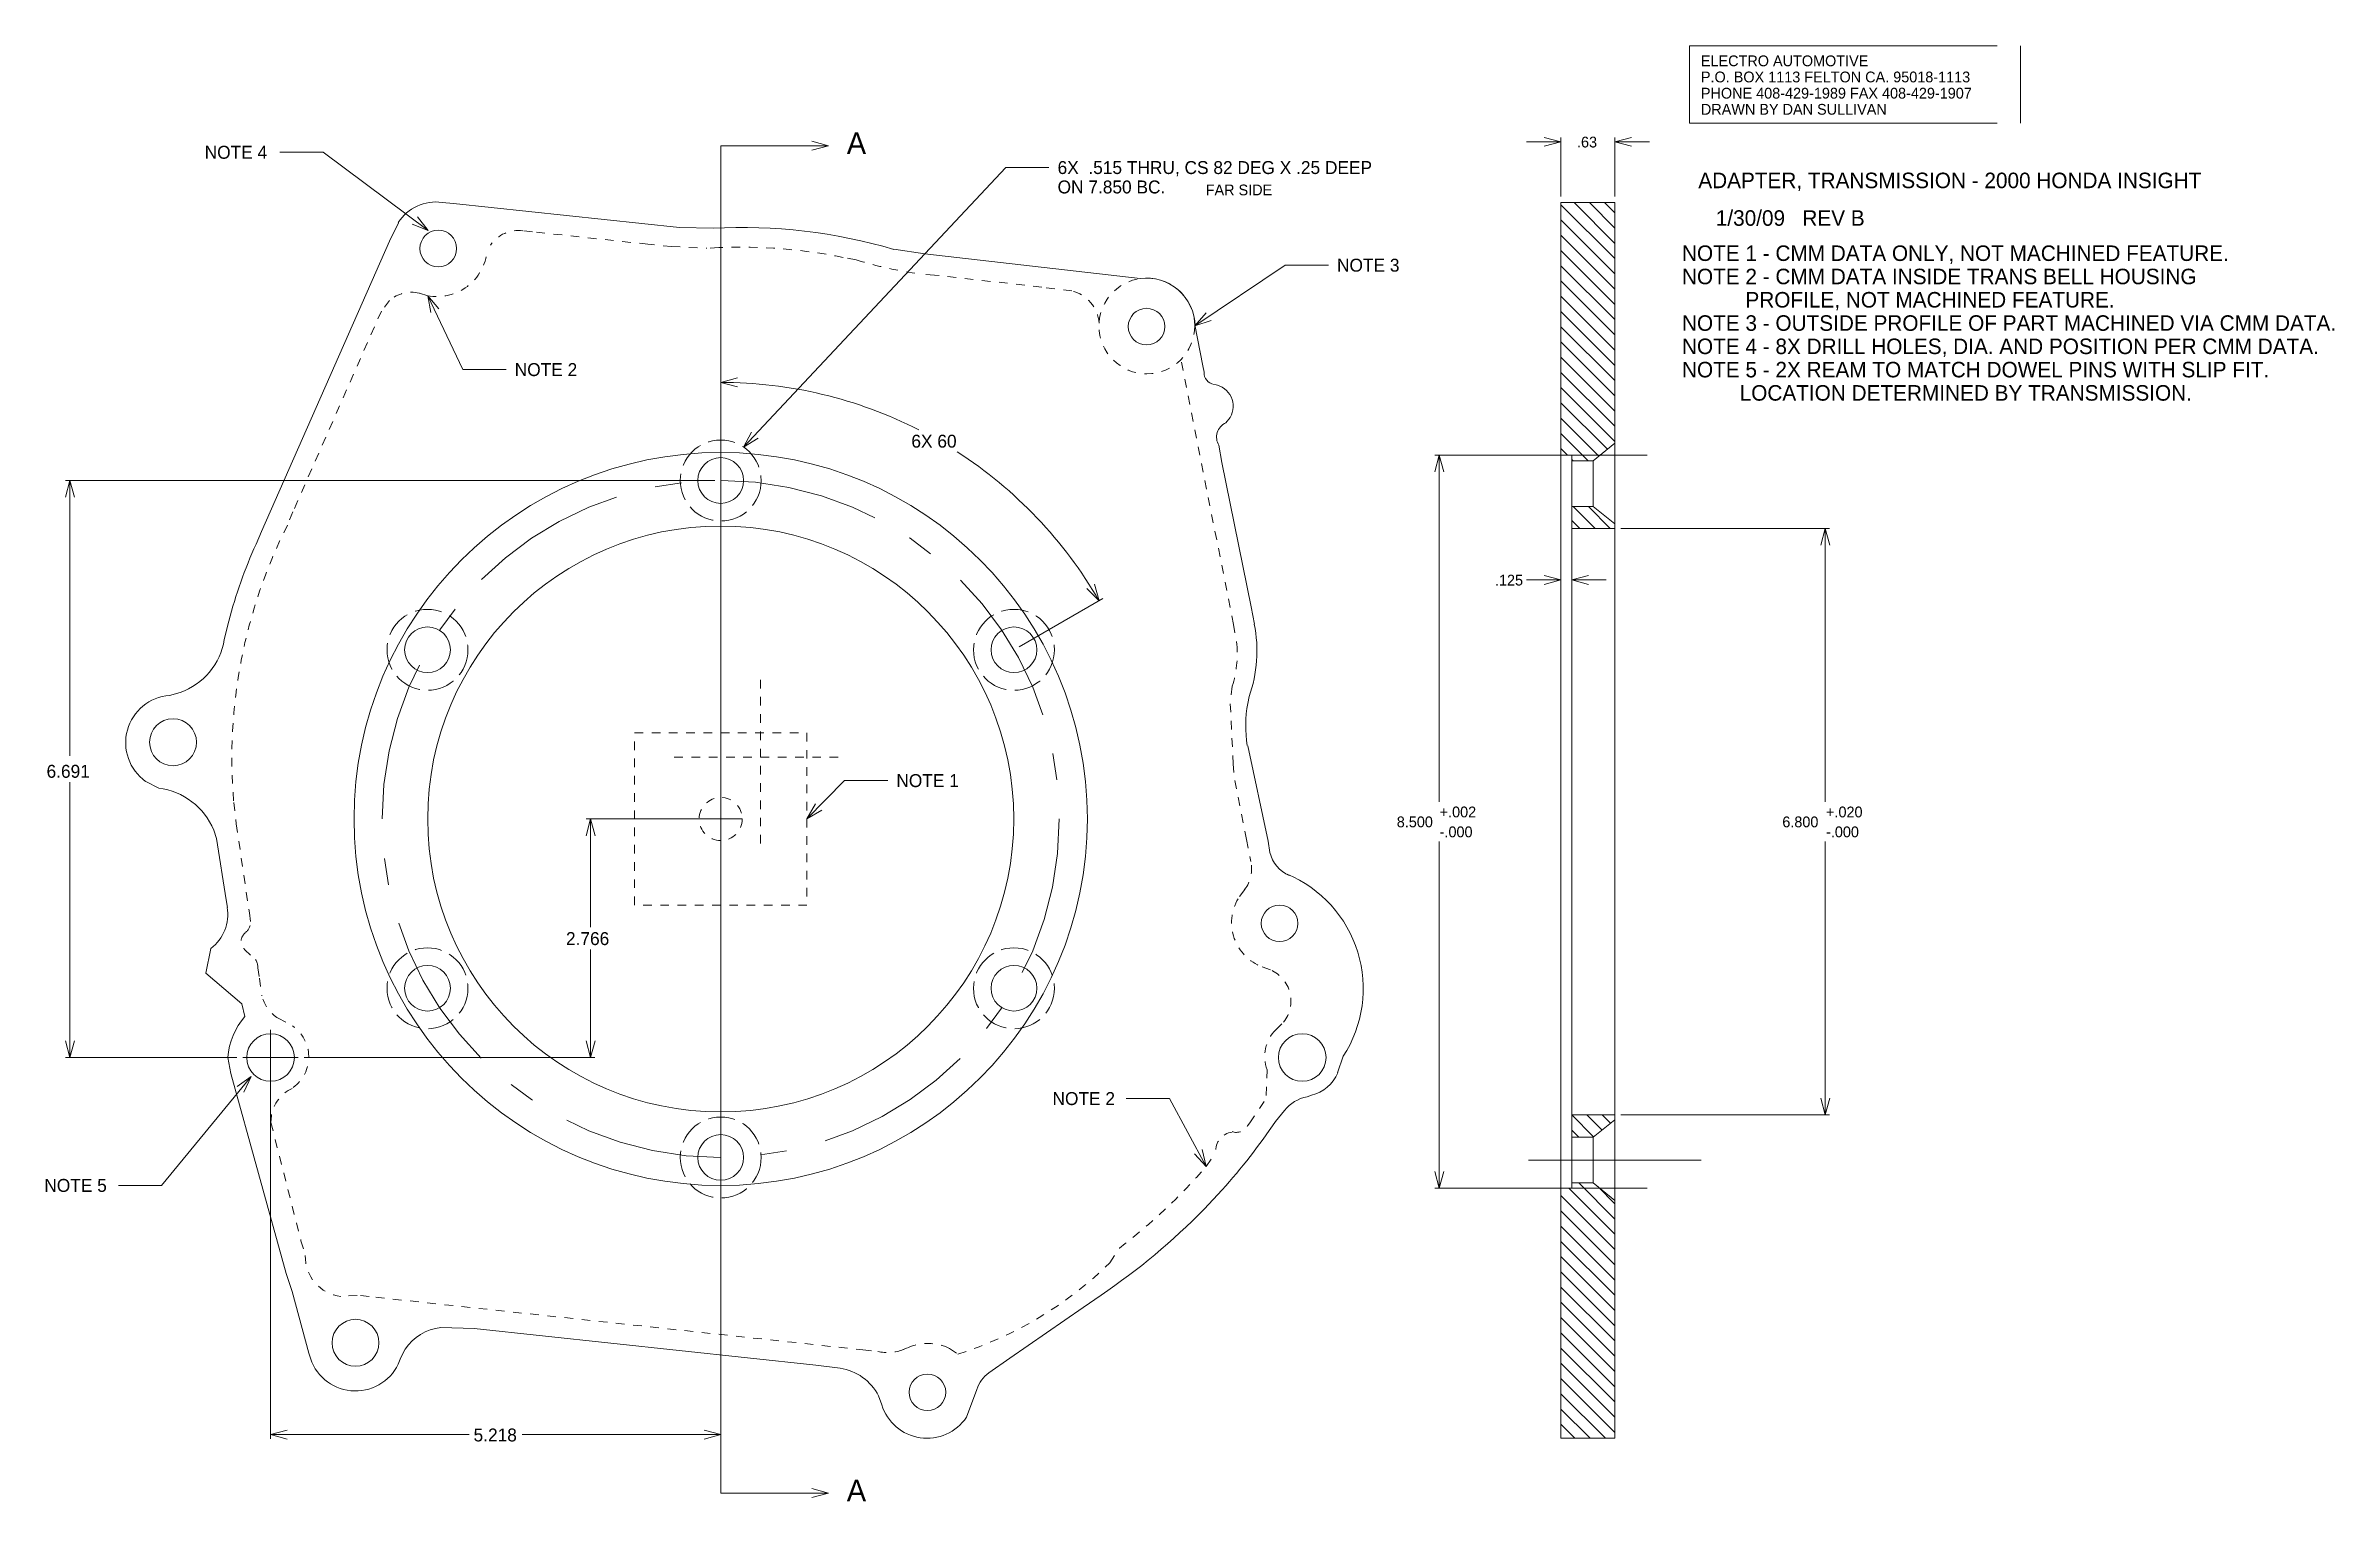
# Model space of a CAD drawing. Header units: inches. Extents: x -8.1 to 18.5, y -8.6 to 8.2.
import ezdxf

# ---------------------------------------------------------------- set-up
doc = ezdxf.new("R2010")
doc.units = ezdxf.units.IN
doc.header["$MEASUREMENT"] = 0
doc.header["$PDMODE"] = 2
doc.header["$PDSIZE"] = -2
for name, pattern in [('GC   1', [0.5, 0.425, -0.075]), ('GC   6', [0.5, 0.3, -0.075, 0.05, -0.075]), ('GC   9', [0.05, 0, -0.05])]:
    doc.linetypes.add(name, pattern=pattern)
for name, color, linetype in [('DIM', 7, 'Continuous'), ('PLATE', 7, 'Continuous'), ('TRANS PROFILE-CMM', 7, 'Continuous')]:
    doc.layers.add(name, color=color, linetype=linetype)
doc.styles.add('AEC_TECH', font='AEC_TECH.SHX', dxfattribs={"height": 0.2})
doc.styles.add('ENGINEER', font='ENGINEER.SHX', dxfattribs={"height": 0.2})
doc.styles.add('MAIN', font='MAIN.SHX', dxfattribs={"height": 0.2})
pattern_1 = [(135, (0, 0), (-0.0883883, -0.0883883), [10000])]

msp = doc.modelspace()

# ---------------------------------------------------------------- hatches: boundary and pattern name
at = {"layer": 'PLATE', "linetype": 'Continuous', "lineweight": 18}
h = msp.add_hatch(dxfattribs=at)
h.set_pattern_fill('ANSI31', angle=90, style=0, pattern_type=2)
h.set_pattern_definition(pattern_1)
h.paths.add_polyline_path([(9.506, 6.428), (9.506, 3.5), (9.631, 3.5), (9.631, 3.436), (9.88, 3.436), (10.131, 3.639), (10.131, 6.428)])
h = msp.add_hatch(dxfattribs=at)
h.set_pattern_fill('ANSI31', angle=90, style=0, pattern_type=2)
h.set_pattern_definition(pattern_1)
h.paths.add_polyline_path([(9.631, 2.904), (9.631, 2.65), (10.131, 2.65), (10.131, 2.702), (9.88, 2.904)])
h = msp.add_hatch(dxfattribs=at)
h.set_pattern_fill('ANSI31', angle=90, style=0, pattern_type=2)
h.set_pattern_definition(pattern_1)
h.paths.add_polyline_path([(9.631, -4.15), (9.631, -4.409), (9.88, -4.409), (10.131, -4.206), (10.131, -4.15)])
h = msp.add_hatch(dxfattribs=at)
h.set_pattern_fill('ANSI31', angle=90, style=0, pattern_type=2)
h.set_pattern_definition(pattern_1)
h.paths.add_polyline_path([(9.506, -5), (9.506, -7.9), (10.131, -7.9), (10.131, -5.143), (9.88, -4.94), (9.631, -4.94), (9.631, -5)])

# ---------------------------------------------------------------- linework, layer by layer
at = {"layer": 'DIM', "color": 93, "linetype": 'Continuous', "lineweight": 18}
for p, q in [((10.995, 8.248), (14.561, 8.248)), ((10.995, 7.348), (10.995, 8.248)), ((14.833, 8.248), (14.833, 7.348)), ((14.561, 7.348), (10.995, 7.348))]:
    msp.add_line(p, q, dxfattribs=at)
at = {"layer": 'DIM', "color": 1, "linetype": 'Continuous', "lineweight": 18}
for p, q in [((9.506, 7.134), (9.313, 7.185)), ((9.506, 6.498), (9.506, 7.184)), ((10.131, 7.134), (10.324, 7.185)), ((10.131, 6.498), (10.131, 7.184)), ((-4.844, 7.012), (-5.344, 7.012)), ((-3.625, 6.105), (-4.844, 7.012)), ((-0.234, 3.206), (-0.234, 7.088)), ((1.015, 7.088), (-0.234, 7.088)), ((-0.234, 7.088), (-0.234, 7.088)), ((1.015, 7.088), (0.822, 7.14)), ((1.015, 7.088), (0.822, 7.037)), ((9.506, 7.134), (9.106, 7.134)), ((9.506, 7.134), (9.313, 7.082)), ((10.131, 7.134), (10.324, 7.082)), ((10.131, 7.134), (10.531, 7.134)), ((0.03, 3.592), (3.071, 6.835)), ((3.071, 6.835), (3.571, 6.835)), ((-3.625, 6.105), (-3.811, 6.179)), ((-3.625, 6.105), (-3.749, 6.262)), ((5.261, 4.998), (6.31, 5.703)), ((6.31, 5.703), (6.81, 5.703)), ((-3.631, 5.349), (-3.501, 5.197)), ((-3.631, 5.349), (-3.594, 5.153)), ((-3.631, 5.349), (-3.222, 4.492)), ((5.261, 4.998), (5.393, 5.149)), ((5.261, 4.998), (5.45, 5.063)), ((-3.222, 4.492), (-2.722, 4.492)), ((-0.234, 4.343), (-0.041, 4.395)), ((-0.234, 3.276), (-0.234, 4.393)), ((-0.234, 4.343), (-0.041, 4.292)), ((0.03, 3.592), (0.124, 3.768)), ((0.03, 3.592), (0.199, 3.697)), ((8.095, 3.5), (8.043, 3.307)), ((9.436, 3.5), (8.045, 3.5)), ((8.095, 3.5), (8.147, 3.307)), ((8.095, -0.519), (8.095, 3.5)), ((-7.778, 3.206), (-7.829, 3.012)), ((-0.304, 3.206), (-7.828, 3.206)), ((-7.778, 3.206), (-7.726, 3.012)), ((-7.778, 0.012), (-7.778, 3.206)), ((-0.234, 3.206), (-0.234, 2.299)), ((-0.234, 3.136), (-0.234, -7.908)), ((9.506, 2.58), (9.506, 2.004)), ((9.631, 2.58), (9.631, 2.004)), ((10.201, 2.65), (12.619, 2.65)), ((12.569, 2.65), (12.518, 2.457)), ((12.569, 2.65), (12.621, 2.457)), ((12.569, -0.519), (12.569, 2.65)), ((4.151, 1.812), (4.009, 1.953)), ((4.151, 1.812), (4.099, 2.005)), ((9.506, 2.054), (9.106, 2.054)), ((9.506, 2.054), (9.313, 2.106)), ((9.506, 2.054), (9.313, 2.002)), ((9.631, 2.054), (9.824, 2.106)), ((9.631, 2.054), (9.824, 2.002)), ((9.631, 2.054), (10.031, 2.054)), ((3.226, 1.278), (4.194, 1.837)), ((-7.778, -3.485), (-7.778, -0.291)), ((0.766, -0.719), (1.202, -0.274)), ((1.202, -0.274), (1.702, -0.274)), ((-1.743, -0.719), (-1.795, -0.913)), ((-0.304, -0.719), (-1.793, -0.719)), ((-1.743, -0.719), (-1.691, -0.913)), ((-1.743, -1.974), (-1.743, -0.719)), ((0.766, -0.719), (0.864, -0.545)), ((0.766, -0.719), (0.938, -0.618)), ((8.095, -5), (8.095, -0.981)), ((12.569, -4.15), (12.569, -0.981)), ((-1.743, -3.485), (-1.743, -2.231)), ((-5.452, -3.165), (-5.452, -3.805)), ((-7.778, -3.485), (-7.829, -3.292)), ((-7.778, -3.485), (-7.726, -3.292)), ((-1.743, -3.485), (-1.795, -3.292)), ((-1.743, -3.485), (-1.691, -3.292)), ((-5.842, -3.485), (-7.828, -3.485)), ((-5.678, -3.704), (-6.715, -4.968)), ((-5.678, -3.704), (-5.841, -3.821)), ((-5.772, -3.485), (-5.132, -3.485)), ((-5.678, -3.704), (-5.761, -3.886)), ((-5.452, -3.555), (-5.452, -7.908)), ((-5.062, -3.485), (-1.693, -3.485)), ((4.967, -3.961), (4.467, -3.961)), ((5.395, -4.747), (4.967, -3.961)), ((12.569, -4.15), (12.518, -3.957)), ((12.569, -4.15), (12.621, -3.957)), ((10.201, -4.15), (12.619, -4.15)), ((5.395, -4.747), (5.257, -4.602)), ((5.395, -4.747), (5.348, -4.553)), ((-6.715, -4.968), (-7.215, -4.968)), ((8.095, -5), (8.043, -4.807)), ((9.436, -5), (8.045, -5)), ((8.095, -5), (8.147, -4.807)), ((-5.452, -7.858), (-5.259, -7.806)), ((-5.452, -7.858), (-5.259, -7.91)), ((-5.452, -7.858), (-3.149, -7.858)), ((-2.537, -7.858), (-0.234, -7.858)), ((-0.234, -7.858), (-0.427, -7.806)), ((-0.234, -7.858), (-0.427, -7.91)), ((-0.234, -8.535), (-0.234, -7.908)), ((1.015, -8.535), (0.822, -8.484)), ((1.015, -8.535), (-0.234, -8.535)), ((-0.234, -8.535), (-0.234, -8.535)), ((1.015, -8.535), (0.822, -8.587))]:
    msp.add_line(p, q, dxfattribs=at)
for start, end in [(63.0478, 90), (30, 57.2105)]:
    msp.add_arc((-0.234, -0.719), 5.063, start, end, dxfattribs=at)
at = {"layer": 'PLATE', "color": 7, "linetype": 'Continuous', "lineweight": 18}
for p, q in [((9.506, 6.428), (10.131, 6.428)), ((9.506, 6.428), (9.506, -7.9)), ((10.131, -5.143), (10.131, 6.428)), ((9.506, -5), (9.506, 3.5)), ((9.506, 3.5), (9.631, 3.5)), ((9.631, 3.5), (9.631, -5)), ((10.131, 3.639), (9.88, 3.436)), ((9.631, 3.436), (9.88, 3.436)), ((9.88, 2.904), (9.88, 3.436)), ((9.631, 2.904), (9.88, 2.904)), ((9.88, 2.904), (10.131, 2.702)), ((9.631, 2.65), (10.131, 2.65)), ((9.631, -4.15), (10.131, -4.15)), ((9.88, -4.409), (10.131, -4.206)), ((9.631, -4.409), (9.631, -4.94)), ((9.631, -4.409), (9.88, -4.409)), ((9.88, -4.409), (9.88, -4.94)), ((9.631, -5), (9.506, -5)), ((9.631, -4.94), (9.88, -4.94)), ((10.131, -5.143), (9.88, -4.94)), ((10.131, -4.972), (10.131, -7.9)), ((10.131, -7.9), (9.506, -7.9))]:
    msp.add_line(p, q, dxfattribs=at)
for centre, radius in [((-0.234, -0.719), 4.25), ((-0.234, 3.206), 0.265), ((-0.234, -0.719), 3.397), ((-3.633, 1.243), 0.265), ((3.165, 1.243), 0.265), ((-3.633, -2.682), 0.265), ((3.165, -2.682), 0.265), ((-0.234, -4.644), 0.265)]:
    msp.add_circle(centre, radius, dxfattribs=at)
at = {"layer": 'PLATE', "color": 7, "linetype": 'GC   1', "lineweight": 18, "ltscale": 0.735918}
for centre in [(-0.234, 3.206), (-3.633, 1.243), (3.165, 1.243), (-3.633, -2.682), (3.165, -2.682), (-0.234, -4.644)]:
    msp.add_circle(centre, 0.469, dxfattribs=at)
at = {"layer": 'PLATE', "color": 7, "linetype": 'GC   6', "lineweight": 18, "ltscale": 6.165373}
msp.add_circle((-0.234, -0.719), 3.925, dxfattribs=at)
at = {"layer": 'PLATE', "color": 7, "linetype": 'Continuous', "lineweight": 18}
for p in [(9.506, 3.5), (10.131, -4.675), (10.131, -4.675), (9.506, -5)]:
    msp.add_point(p, dxfattribs=at)
at = {"layer": 'TRANS PROFILE-CMM', "color": 7, "linetype": 'Continuous', "lineweight": 18}
for p, q in [((-3.333, 6.419), (-3.464, 6.43)), ((-0.712, 6.14), (-3.333, 6.419)), ((-3.971, 6.196), (-4.075, 5.983)), ((-0.712, 6.14), (-0.323, 6.132)), ((-4.075, 5.983), (-5.557, 2.616)), ((2.131, 5.834), (1.774, 5.887)), ((4.629, 5.548), (2.131, 5.834)), ((5.355, 4.537), (5.261, 5.012)), ((5.355, 4.537), (5.369, 4.462)), ((5.673, 3.938), (5.622, 3.875)), ((5.54, 3.614), (5.576, 3.413)), ((5.913, 1.742), (5.576, 3.413)), ((-5.557, 2.616), (-5.621, 2.467)), ((5.913, 1.742), (5.952, 1.541)), ((-5.935, 1.576), (-5.989, 1.362)), ((-6.501, 0.748), (-6.624, 0.714)), ((5.891, 0.7), (5.876, 0.621)), ((6.113, -0.975), (5.877, 0.131)), ((-6.9, -0.283), (-6.749, -0.361)), ((-0.234, -0.969), (-0.234, -0.469)), ((-0.484, -0.719), (0.016, -0.719)), ((-6.111, -0.847), (-6.079, -0.944)), ((-6.079, -0.944), (-5.966, -1.656)), ((6.113, -0.975), (6.133, -1.108)), ((-5.966, -1.656), (-5.953, -1.744)), ((-6.143, -2.222), (-6.203, -2.507)), ((-6.203, -2.507), (-5.784, -2.864)), ((-5.784, -2.864), (-5.749, -3.008)), ((-5.948, -3.485), (-5.911, -3.67)), ((-5.911, -3.67), (-5.27, -5.988)), ((6.917, -3.664), (6.982, -3.471)), ((6.563, -3.939), (6.615, -3.921)), ((6.197, -4.227), (6.302, -4.1)), ((5.369, -5.244), (5.579, -5.018)), ((-5.27, -5.988), (-5.201, -6.2)), ((-5.201, -6.2), (-5.008, -6.912)), ((3.968, -6.382), (4.175, -6.241)), ((-3.479, -6.615), (-3.091, -6.628)), ((-3.091, -6.628), (0.869, -7.053)), ((3.119, -6.973), (3.968, -6.382)), ((-3.942, -6.962), (-3.892, -6.866)), ((1.884, -6.872), (1.929, -6.851)), ((-5.008, -6.912), (-4.974, -7.019)), ((0.869, -7.053), (1.15, -7.087)), ((2.874, -7.142), (3.119, -6.973)), ((1.596, -7.409), (1.633, -7.512)), ((2.615, -7.656), (2.734, -7.333))]:
    msp.add_line(p, q, dxfattribs=at)
at = {"layer": 'TRANS PROFILE-CMM', "color": 173, "linetype": 'GC   9', "lineweight": 18, "ltscale": 0.027831}
msp.add_line((-2.416, 6.09), (-2.527, 6.101), dxfattribs=at)
at = {"layer": 'TRANS PROFILE-CMM', "color": 173, "linetype": 'GC   9', "lineweight": 18, "ltscale": 0.336514}
msp.add_line((-1.078, 5.946), (-2.416, 6.09), dxfattribs=at)
at = {"layer": 'TRANS PROFILE-CMM', "color": 173, "linetype": 'GC   9', "lineweight": 18, "ltscale": 0.069008}
msp.add_line((-0.803, 5.919), (-1.078, 5.946), dxfattribs=at)
at = {"layer": 'TRANS PROFILE-CMM', "color": 173, "linetype": 'GC   9', "lineweight": 18, "ltscale": 0.102313}
msp.add_line((-0.803, 5.919), (-0.395, 5.9), dxfattribs=at)
at = {"layer": 'TRANS PROFILE-CMM', "color": 173, "linetype": 'GC   9', "lineweight": 18, "ltscale": 0.034752}
msp.add_line((-0.256, 5.907), (-0.395, 5.9), dxfattribs=at)
at = {"layer": 'TRANS PROFILE-CMM', "color": 173, "linetype": 'GC   9', "lineweight": 18, "ltscale": 0.03852}
msp.add_line((1.335, 5.765), (1.184, 5.793), dxfattribs=at)
at = {"layer": 'TRANS PROFILE-CMM', "color": 173, "linetype": 'GC   9', "lineweight": 18, "ltscale": 0.042077}
msp.add_line((2.245, 5.589), (2.078, 5.602), dxfattribs=at)
at = {"layer": 'TRANS PROFILE-CMM', "color": 173, "linetype": 'GC   9', "lineweight": 18, "ltscale": 0.312823}
msp.add_line((3.489, 5.448), (2.245, 5.589), dxfattribs=at)
at = {"layer": 'TRANS PROFILE-CMM', "color": 173, "linetype": 'GC   9', "lineweight": 18, "ltscale": 0.026255}
msp.add_line((-3.631, 5.349), (-3.732, 5.379), dxfattribs=at)
at = {"layer": 'TRANS PROFILE-CMM', "color": 173, "linetype": 'GC   9', "lineweight": 18, "ltscale": 0.087832}
msp.add_line((3.837, 5.405), (3.489, 5.448), dxfattribs=at)
at = {"layer": 'TRANS PROFILE-CMM', "color": 173, "linetype": 'GC   9', "lineweight": 18, "ltscale": 0.635676}
msp.add_line((-4.168, 5.171), (-5.193, 2.844), dxfattribs=at)
at = {"layer": 'TRANS PROFILE-CMM', "color": 173, "linetype": 'GC   9', "lineweight": 18, "ltscale": 0.039251}
msp.add_line((-4.072, 5.295), (-4.168, 5.171), dxfattribs=at)
at = {"layer": 'TRANS PROFILE-CMM', "color": 173, "linetype": 'GC   9', "lineweight": 18, "ltscale": 0.782183}
msp.add_line((5.71, 1.538), (5.1, 4.607), dxfattribs=at)
at = {"layer": 'TRANS PROFILE-CMM', "color": 173, "linetype": 'GC   9', "lineweight": 18, "ltscale": 0.041768}
msp.add_line((-5.193, 2.844), (-5.256, 2.69), dxfattribs=at)
at = {"layer": 'TRANS PROFILE-CMM', "color": 173, "linetype": 'GC   9', "lineweight": 18, "ltscale": 0.059643}
msp.add_line((5.71, 1.538), (5.75, 1.303), dxfattribs=at)
at = {"layer": 'TRANS PROFILE-CMM', "color": 173, "linetype": 'GC   9', "lineweight": 18, "ltscale": 0.049611}
msp.add_line((5.696, 0.821), (5.673, 0.624), dxfattribs=at)
at = {"layer": 'TRANS PROFILE-CMM', "color": 173, "linetype": 'GC   9', "lineweight": 18, "ltscale": 0.17652}
msp.add_line((5.707, -0.081), (5.673, 0.624), dxfattribs=at)
at = {"layer": 'TRANS PROFILE-CMM', "color": 7, "linetype": 'GC   9', "lineweight": 18, "ltscale": 0.5}
for p, q in [((-1.234, -1.719), (-1.234, 0.281)), ((-1.234, 0.281), (0.766, 0.281)), ((0.766, 0.281), (0.766, -1.719)), ((0.766, -1.719), (-1.234, -1.719))]:
    msp.add_line(p, q, dxfattribs=at)
at = {"layer": 'TRANS PROFILE-CMM', "color": 173, "linetype": 'GC   9', "lineweight": 18, "ltscale": 0.040202}
msp.add_line((5.707, -0.081), (5.719, -0.241), dxfattribs=at)
at = {"layer": 'TRANS PROFILE-CMM', "color": 173, "linetype": 'GC   9', "lineweight": 18, "ltscale": 0.182765}
msp.add_line((5.86, -0.958), (5.719, -0.241), dxfattribs=at)
at = {"layer": 'TRANS PROFILE-CMM', "color": 173, "linetype": 'GC   9', "lineweight": 18, "ltscale": 0.062977}
msp.add_line((-5.879, -0.527), (-5.85, -0.777), dxfattribs=at)
at = {"layer": 'TRANS PROFILE-CMM', "color": 173, "linetype": 'GC   9', "lineweight": 18, "ltscale": 0.2604}
msp.add_line((-5.85, -0.777), (-5.698, -1.807), dxfattribs=at)
at = {"layer": 'TRANS PROFILE-CMM', "color": 173, "linetype": 'GC   9', "lineweight": 18, "ltscale": 0.064943}
msp.add_line((5.86, -0.958), (5.911, -1.213), dxfattribs=at)
at = {"layer": 'TRANS PROFILE-CMM', "color": 173, "linetype": 'GC   9', "lineweight": 18, "ltscale": 0.032979}
msp.add_line((5.84, -1.537), (5.763, -1.644), dxfattribs=at)
at = {"layer": 'TRANS PROFILE-CMM', "color": 173, "linetype": 'GC   9', "lineweight": 18, "ltscale": 0.025547}
msp.add_line((-5.698, -1.807), (-5.684, -1.909), dxfattribs=at)
at = {"layer": 'TRANS PROFILE-CMM', "color": 173, "linetype": 'GC   9', "lineweight": 18, "ltscale": 0.022652}
msp.add_line((-5.749, -2.236), (-5.683, -2.298), dxfattribs=at)
at = {"layer": 'TRANS PROFILE-CMM', "color": 173, "linetype": 'GC   9', "lineweight": 18, "ltscale": 0.029897}
msp.add_line((-5.6, -2.445), (-5.582, -2.563), dxfattribs=at)
at = {"layer": 'TRANS PROFILE-CMM', "color": 173, "linetype": 'GC   9', "lineweight": 18, "ltscale": 0.051591}
msp.add_line((-5.582, -2.563), (-5.552, -2.768), dxfattribs=at)
at = {"layer": 'TRANS PROFILE-CMM', "color": 173, "linetype": 'GC   9', "lineweight": 18, "ltscale": 0.025784}
msp.add_line((6.044, -2.435), (6.141, -2.468), dxfattribs=at)
at = {"layer": 'TRANS PROFILE-CMM', "color": 173, "linetype": 'GC   9', "lineweight": 18, "ltscale": 0.046519}
msp.add_line((-5.365, -3.03), (-5.199, -3.116), dxfattribs=at)
at = {"layer": 'TRANS PROFILE-CMM', "color": 173, "linetype": 'GC   9', "lineweight": 18, "ltscale": 0.032026}
msp.add_line((6.2, -3.164), (6.291, -3.073), dxfattribs=at)
at = {"layer": 'TRANS PROFILE-CMM', "color": 173, "linetype": 'GC   9', "lineweight": 18, "ltscale": 0.084271}
msp.add_line((6.1, -3.626), (6.087, -3.963), dxfattribs=at)
at = {"layer": 'TRANS PROFILE-CMM', "color": 173, "linetype": 'GC   9', "lineweight": 18, "ltscale": 0.08438}
msp.add_line((5.9, -4.244), (6.087, -3.963), dxfattribs=at)
at = {"layer": 'TRANS PROFILE-CMM', "color": 173, "linetype": 'GC   9', "lineweight": 18, "ltscale": 0.020617}
msp.add_line((-5.443, -4.158), (-5.448, -4.24), dxfattribs=at)
at = {"layer": 'TRANS PROFILE-CMM', "color": 173, "linetype": 'GC   9', "lineweight": 18, "ltscale": 0.353049}
msp.add_line((-5.448, -4.24), (-5.1, -5.609), dxfattribs=at)
at = {"layer": 'TRANS PROFILE-CMM', "color": 173, "linetype": 'GC   9', "lineweight": 18, "ltscale": 0.010657}
msp.add_line((5.874, -4.278), (5.9, -4.244), dxfattribs=at)
at = {"layer": 'TRANS PROFILE-CMM', "color": 173, "linetype": 'GC   9', "lineweight": 18, "ltscale": 0.048892}
msp.add_line((5.395, -4.747), (5.507, -4.587), dxfattribs=at)
at = {"layer": 'TRANS PROFILE-CMM', "color": 173, "linetype": 'GC   9', "lineweight": 18, "ltscale": 0.044319}
msp.add_line((-5.1, -5.609), (-5.05, -5.779), dxfattribs=at)
at = {"layer": 'TRANS PROFILE-CMM', "color": 173, "linetype": 'GC   9', "lineweight": 18, "ltscale": 0.050677}
msp.add_line((4.278, -5.865), (4.388, -5.695), dxfattribs=at)
at = {"layer": 'TRANS PROFILE-CMM', "color": 173, "linetype": 'GC   9', "lineweight": 18, "ltscale": 0.034902}
msp.add_line((-4.55, -6.247), (-4.41, -6.244), dxfattribs=at)
at = {"layer": 'TRANS PROFILE-CMM', "color": 173, "linetype": 'GC   9', "lineweight": 18, "ltscale": 0.044775}
msp.add_line((-4.41, -6.244), (-4.232, -6.265), dxfattribs=at)
at = {"layer": 'TRANS PROFILE-CMM', "color": 173, "linetype": 'GC   9', "lineweight": 18, "ltscale": 1.419612}
msp.add_line((-4.232, -6.265), (1.413, -6.875), dxfattribs=at)
at = {"layer": 'TRANS PROFILE-CMM', "color": 173, "linetype": 'GC   9', "lineweight": 18, "ltscale": 0.043622}
msp.add_line((1.413, -6.875), (1.587, -6.893), dxfattribs=at)
at = {"layer": 'TRANS PROFILE-CMM', "color": 173, "linetype": 'GC   9', "lineweight": 18, "ltscale": 0.029377}
msp.add_line((2.417, -6.858), (2.515, -6.924), dxfattribs=at)
at = {"layer": 'TRANS PROFILE-CMM', "color": 7, "linetype": 'Continuous', "lineweight": 18}
for centre, radius in [((-3.508, 5.896), 0.213), ((4.702, 4.991), 0.212), ((-6.583, 0.171), 0.272), ((6.244, -1.929), 0.212), ((-5.452, -3.485), 0.276), ((6.507, -3.485), 0.276), ((-4.468, -6.793), 0.272), ((2.162, -7.367), 0.212)]:
    msp.add_circle(centre, radius, dxfattribs=at)
at = {"layer": 'TRANS PROFILE-CMM', "color": 173, "linetype": 'GC   9', "lineweight": 18, "ltscale": 0.871566}
msp.add_circle((4.706, 4.998), 0.555, dxfattribs=at)
at = {"layer": 'TRANS PROFILE-CMM', "color": 7, "linetype": 'GC   9', "lineweight": 18, "ltscale": 0.392699}
msp.add_circle((-0.234, -0.719), 0.25, dxfattribs=at)
at = {"layer": 'TRANS PROFILE-CMM', "color": 7, "linetype": 'Continuous', "lineweight": 18}
for centre, radius, start, end in [((-3.537, 5.922), 0.514, 81.8819, 147.7842), ((0.008, -0.128), 6.268, 73.6371, 93.0274), ((4.702, 4.991), 0.562, 0.7577, 97.4491), ((5.502, 4.453), 0.133, 176.2083, 262.7513), ((5.448, 4.066), 0.258, 330.3208, 79.8365), ((5.695, 3.709), 0.181, 113.8569, 211.6527), ((-0.516, 0.165), 5.6, 155.7255, 165.4031), ((-6.761, 1.485), 0.782, 289.4418, 350.9947), ((4.394, 1.23), 1.588, 340.5063, 11.3008), ((-6.582, 0.166), 0.55, 94.4706, 234.6534), ((7.321, 0.361), 1.469, 169.794, 188.9718), ((-6.848, -1.153), 0.798, 22.5682, 82.8288), ((6.508, -1.02), 0.385, 193.1571, 246.7732), ((5.772, -2.687), 1.442, 327.0764, 67.1984), ((-6.451, -1.823), 0.503, 307.6793, 9.0763), ((-5.139, -3.542), 0.811, 138.7901, 175.9562), ((6.51, -3.491), 0.443, 283.8025, 337.0484), ((6.655, -4.382), 0.452, 101.6685, 141.3315), ((0.287, -0.252), 7.122, 317.9932, 326.0729), ((-0.142, 0.142), 7.705, 304.0717, 315.6565), ((-3.414, -7.187), 0.575, 96.4631, 146.1668), ((-4.468, -6.802), 0.55, 203.243, 343.07), ((1.059, -7.682), 0.602, 27.0067, 81.3683), ((3.08, -7.441), 0.362, 124.5286, 162.6393), ((2.158, -7.35), 0.55, 197.1346, 326.1058)]:
    msp.add_arc(centre, radius, start, end, dxfattribs=at)
at = {"layer": 'TRANS PROFILE-CMM', "color": 173, "linetype": 'GC   9', "lineweight": 18, "ltscale": 0.107744}
msp.add_arc((-2.582, 5.717), 0.388, 81.8612, 145.5288, dxfattribs=at)
at = {"layer": 'TRANS PROFILE-CMM', "color": 173, "linetype": 'GC   9', "lineweight": 18, "ltscale": 0.243147}
msp.add_arc((-3.522, 5.92), 0.581, 259.1893, 355.1202, dxfattribs=at)
at = {"layer": 'TRANS PROFILE-CMM', "color": 173, "linetype": 'GC   9', "lineweight": 18, "ltscale": 0.3619}
msp.add_arc((0, 0.005), 5.907, 78.439, 92.4794, dxfattribs=at)
at = {"layer": 'TRANS PROFILE-CMM', "color": 173, "linetype": 'GC   9', "lineweight": 18, "ltscale": 0.190217}
msp.add_arc((2.684, 10.151), 4.589, 252.9051, 262.4056, dxfattribs=at)
at = {"layer": 'TRANS PROFILE-CMM', "color": 173, "linetype": 'GC   9', "lineweight": 18, "ltscale": 0.090807}
msp.add_arc((-3.819, 5.001), 0.388, 76.9539, 130.6529, dxfattribs=at)
at = {"layer": 'TRANS PROFILE-CMM', "color": 173, "linetype": 'GC   9', "lineweight": 18, "ltscale": 0.130108}
msp.add_arc((3.732, 4.996), 0.422, 4.8507, 75.5501, dxfattribs=at)
at = {"layer": 'TRANS PROFILE-CMM', "color": 173, "linetype": 'GC   9', "lineweight": 18, "ltscale": 0.829522}
msp.add_arc((0.108, -0.017), 6.009, 153.2242, 184.8633, dxfattribs=at)
at = {"layer": 'TRANS PROFILE-CMM', "color": 173, "linetype": 'GC   9', "lineweight": 18, "ltscale": 0.121861}
msp.add_arc((4.5, 1.198), 1.254, 342.5473, 4.8144, dxfattribs=at)
at = {"layer": 'TRANS PROFILE-CMM', "color": 173, "linetype": 'GC   9', "lineweight": 18, "ltscale": 0.085492}
msp.add_arc((5.536, -1.301), 0.384, 322.2275, 13.1973, dxfattribs=at)
at = {"layer": 'TRANS PROFILE-CMM', "color": 173, "linetype": 'GC   9', "lineweight": 18, "ltscale": 0.238742}
msp.add_arc((6.238, -1.92), 0.55, 149.7936, 249.2569, dxfattribs=at)
at = {"layer": 'TRANS PROFILE-CMM', "color": 173, "linetype": 'GC   9', "lineweight": 18, "ltscale": 0.055743}
msp.add_arc((-5.667, -2.139), 0.127, 129.3528, 229.7506, dxfattribs=at)
at = {"layer": 'TRANS PROFILE-CMM', "color": 173, "linetype": 'GC   9', "lineweight": 18, "ltscale": 0.036687}
msp.add_arc((-5.845, -1.911), 0.161, 308.5183, 0.7722, dxfattribs=at)
at = {"layer": 'TRANS PROFILE-CMM', "color": 173, "linetype": 'GC   9', "lineweight": 18, "ltscale": 0.044442}
msp.add_arc((-5.76, -2.438), 0.16, 357.545, 61.3377, dxfattribs=at)
at = {"layer": 'TRANS PROFILE-CMM', "color": 173, "linetype": 'GC   9', "lineweight": 18, "ltscale": 0.179662}
msp.add_arc((5.982, -2.829), 0.394, 321.671, 66.121, dxfattribs=at)
at = {"layer": 'TRANS PROFILE-CMM', "color": 173, "linetype": 'GC   9', "lineweight": 18, "ltscale": 0.072306}
msp.add_arc((-5.141, -2.671), 0.423, 198.9127, 238.0556, dxfattribs=at)
at = {"layer": 'TRANS PROFILE-CMM', "color": 173, "linetype": 'GC   9', "lineweight": 18, "ltscale": 0.209059}
msp.add_arc((-5.45, -3.477), 0.44, 306.3214, 55.208, dxfattribs=at)
at = {"layer": 'TRANS PROFILE-CMM', "color": 173, "linetype": 'GC   9', "lineweight": 18, "ltscale": 0.124939}
msp.add_arc((6.51, -3.473), 0.438, 135.0827, 200.4975, dxfattribs=at)
at = {"layer": 'TRANS PROFILE-CMM', "color": 173, "linetype": 'GC   9', "lineweight": 18, "ltscale": 0.103079}
msp.add_arc((-5.023, -4.229), 0.426, 115.0031, 170.3988, dxfattribs=at)
at = {"layer": 'TRANS PROFILE-CMM', "color": 173, "linetype": 'GC   9', "lineweight": 18, "ltscale": 0.083737}
msp.add_arc((5.723, -4.564), 0.217, 97.3893, 186.0243, dxfattribs=at)
at = {"layer": 'TRANS PROFILE-CMM', "color": 173, "linetype": 'GC   9', "lineweight": 18, "ltscale": 0.052236}
msp.add_arc((5.743, -4.202), 0.151, 250.8392, 330.0027, dxfattribs=at)
at = {"layer": 'TRANS PROFILE-CMM', "color": 173, "linetype": 'GC   9', "lineweight": 18, "ltscale": 0.346302}
msp.add_arc((0.312, -0.355), 6.717, 307.3542, 319.1693, dxfattribs=at)
at = {"layer": 'TRANS PROFILE-CMM', "color": 173, "linetype": 'GC   9', "lineweight": 18, "ltscale": 0.173005}
msp.add_arc((-4.582, -5.792), 0.468, 178.4434, 263.2213, dxfattribs=at)
at = {"layer": 'TRANS PROFILE-CMM', "color": 173, "linetype": 'GC   9', "lineweight": 18, "ltscale": 0.518896}
msp.add_arc((1.202, -2.742), 4.383, 287.428, 314.5588, dxfattribs=at)
at = {"layer": 'TRANS PROFILE-CMM', "color": 173, "linetype": 'GC   9', "lineweight": 18, "ltscale": 0.075616}
msp.add_arc((1.7, -6.401), 0.505, 257.0101, 291.3102, dxfattribs=at)
at = {"layer": 'TRANS PROFILE-CMM', "color": 173, "linetype": 'GC   9', "lineweight": 18, "ltscale": 0.126041}
msp.add_arc((2.166, -7.371), 0.571, 63.8752, 114.4992, dxfattribs=at)
at = {"layer": 'TRANS PROFILE-CMM', "color": 7, "linetype": 'GC   9', "lineweight": 18}
msp.add_point((0.228, -0.004), dxfattribs=at)

# ---------------------------------------------------------------- texts
at = {"layer": 'DIM', "color": 93, "linetype": 'Continuous', "lineweight": 18, "style": 'ENGINEER'}
for s, p in [('ELECTRO AUTOMOTIVE', (11.128, 8.01)), ('P.O. BOX 1113 FELTON CA. 95018-1113', (11.128, 7.823)), ('PHONE 408-429-1989 FAX 408-429-1907', (11.128, 7.635)), ('DRAWN BY DAN SULLIVAN', (11.128, 7.448))]:
    msp.add_text(s, height=0.125, dxfattribs=at).set_placement(p)
at = {"layer": 'DIM', "color": 1, "linetype": 'Continuous', "lineweight": 18}
for s, height, style, p in [('A', 0.25, 'MAIN', (1.228, 6.993)), ('.63', 0.125, 'AEC_TECH', (9.692, 7.068)), ('NOTE 4', 0.15, 'AEC_TECH', (-6.216, 6.937)), ('6X  .515 THRU, CS 82 DEG X .25 DEEP', 0.15, 'AEC_TECH', (3.671, 6.76)), ('ON 7.850 BC.', 0.15, 'AEC_TECH', (3.671, 6.535)), ('NOTE 3', 0.15, 'AEC_TECH', (6.91, 5.628)), ('NOTE 2', 0.15, 'AEC_TECH', (-2.622, 4.417)), ('6X 60', 0.15, 'AEC_TECH', (1.976, 3.587)), ('.125', 0.125, 'AEC_TECH', (8.741, 1.988)), ('6.691', 0.15, 'AEC_TECH', (-8.049, -0.241)), ('NOTE 1', 0.15, 'AEC_TECH', (1.802, -0.349)), ('8.500', 0.125, 'AEC_TECH', (7.603, -0.815)), ('+.002', 0.125, 'AEC_TECH', (8.1, -0.7)), ('6.800', 0.125, 'AEC_TECH', (12.072, -0.815)), ('+.020', 0.125, 'AEC_TECH', (12.579, -0.7)), ('-.000', 0.125, 'AEC_TECH', (8.1, -0.931)), ('-.000', 0.125, 'AEC_TECH', (12.579, -0.931)), ('2.766', 0.15, 'AEC_TECH', (-2.028, -2.181)), ('NOTE 2', 0.15, 'AEC_TECH', (3.612, -4.036)), ('NOTE 5', 0.15, 'AEC_TECH', (-8.075, -5.043)), ('5.218', 0.15, 'AEC_TECH', (-3.099, -7.937)), ('A', 0.25, 'MAIN', (1.228, -8.63))]:
    msp.add_text(s, height=height, dxfattribs=dict(at, style=style)).set_placement(p)
at = {"layer": 'DIM', "color": 7, "linetype": 'Continuous', "lineweight": 18, "style": 'MAIN'}
for s, height, p in [('FAR SIDE', 0.125, (5.388, 6.513)), ('ADAPTER, TRANSMISSION - 2000 HONDA INSIGHT', 0.18, (11.098, 6.596)), ('1/30/09   REV B', 0.18, (11.301, 6.16)), ('NOTE 1 - CMM DATA ONLY, NOT MACHINED FEATURE.', 0.18, (10.909, 5.752)), ('NOTE 2 - CMM DATA INSIDE TRANS BELL HOUSING', 0.18, (10.909, 5.482)), ('           PROFILE, NOT MACHINED FEATURE.', 0.18, (10.909, 5.212)), ('NOTE 3 - OUTSIDE PROFILE OF PART MACHINED VIA CMM DATA.', 0.18, (10.909, 4.942)), ('NOTE 4 - 8X DRILL HOLES, DIA. AND POSITION PER CMM DATA.', 0.18, (10.909, 4.672)), ('NOTE 5 - 2X REAM TO MATCH DOWEL PINS WITH SLIP FIT. ', 0.18, (10.909, 4.402)), ('          LOCATION DETERMINED BY TRANSMISSION.', 0.18, (10.909, 4.132))]:
    msp.add_text(s, height=height, dxfattribs=at).set_placement(p)

doc.saveas('drawing.dxf')
